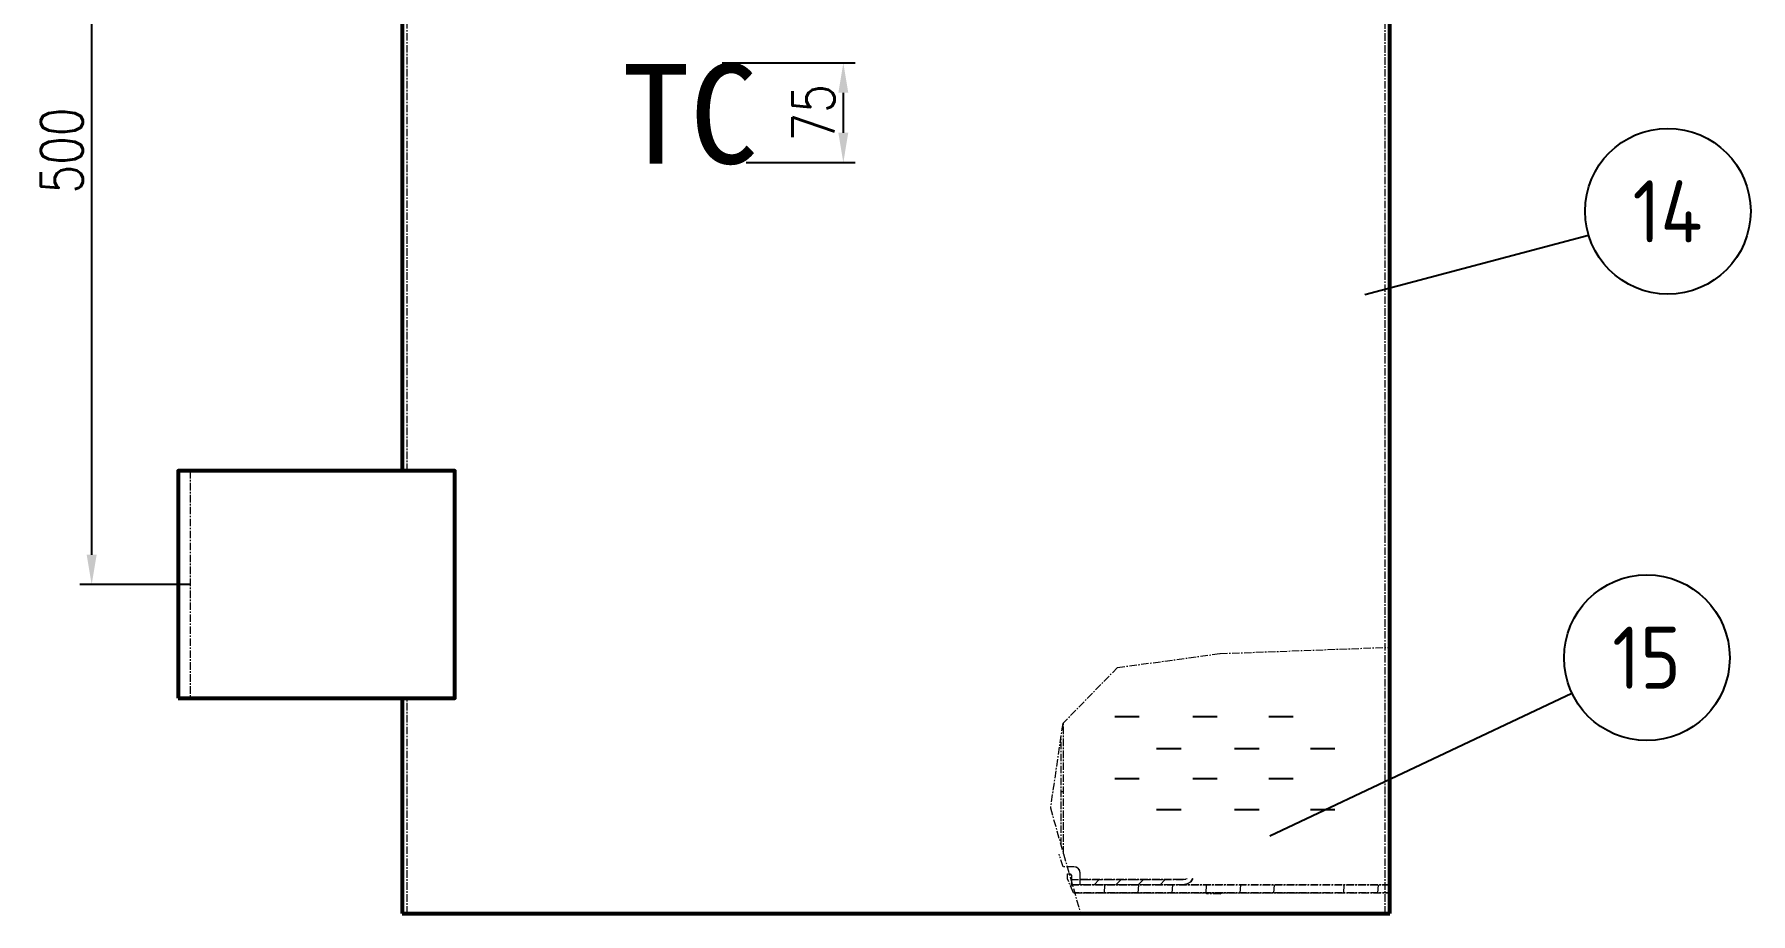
# Model space of a CAD drawing. Header units: millimetres. Extents: x 119255 to 123044, y -8474 to -5474.
# Drawn here: x 120797 to 121659, y -7305 to -6863 of the extents above; entities that cross this region are included whole.
import ezdxf
from ezdxf.enums import TextEntityAlignment as Align

# ---------------------------------------------------------------- set-up
doc = ezdxf.new("R2010")
doc.units = ezdxf.units.MM
doc.header["$LTSCALE"] = 3
doc.linetypes.add('CENTER', pattern=[2, 1.25, -0.25, 0.25, -0.25])
doc.linetypes.add('HIDDEN', pattern=[0.375, 0.25, -0.125])
for name, color, linetype in [('4', 2, 'HIDDEN'), ('A', 3, 'Continuous'), ('S', 254, 'Continuous')]:
    doc.layers.add(name, color=color, linetype=linetype)
for name, color, linetype, lineweight in [('图层1', 1, 'CENTER', 13), ('标注、文本', 3, 'Continuous', 25), ('粗实线', 4, 'Continuous', 53)]:
    doc.layers.add(name, color=color, linetype=linetype, lineweight=lineweight)
doc.styles.add('chinese', font='')
doc.styles.add('ST_WIN', font='isocp2.shx', dxfattribs={"bigfont": 'hzdxfst.shx'})
doc.styles.add('TH_GBDIM', font='romans.shx', dxfattribs={"width": 0.8, "bigfont": 'gbcbig.shx'})
doc.styles.get('chinese').set_extended_font_data('SimHei')
doc.dimstyles.new('TH_GBDIM1', dxfattribs={"dimscale": 3, "dimtxt": 3.5, "dimasz": 2.5, "dimexe": 2, "dimexo": 0, "dimgap": 1.5, "dimtad": 1, "dimdec": 1, "dimzin": 0, "dimdsep": 46, "dimtxsty": 'TH_GBDIM', "dimcen": 2.5, "dimclrd": 3, "dimclre": 256, "dimclrt": 2, "dimadec": 0, "dimazin": 0, "dimtfac": 0.714286, "dimtdec": 1, "dimtmove": 0, "dimatfit": 3, "dimfxl": 1, "dimtzin": 0, "dimlwd": -1, "dimlwe": -1, "dimarcsym": 0})

# ---------------------------------------------------------------- blocks, each defined once
blk = doc.blocks.new('*D5')
at = {"layer": 'Defpoints', "color": 0, "transparency": 16777216}
for p in [(120875.49, -6703.82), (120826.11, -7139.46), (120875.49, -7139.46)]:
    blk.add_point(p, dxfattribs=at)
at = {"layer": '标注、文本', "transparency": 16777216}
for p, q in [((120875.49, -6703.82), (120820.11, -6703.82)), ((120875.49, -7139.46), (120820.11, -7139.46))]:
    blk.add_line(p, q, dxfattribs=at)
at = {"layer": '标注、文本', "color": 3, "transparency": 16777216}
blk.add_line((120826.11, -6718.82), (120826.11, -7124.46), dxfattribs=at)
for points in [[(120823.61, -6718.82), (120828.61, -6718.82), (120826.11, -6703.82)], [(120823.61, -7124.46), (120828.61, -7124.46), (120826.11, -7139.46)]]:
    blk.add_solid(points, dxfattribs=at)
at = {"layer": '标注、文本', "color": 2, "transparency": 16777216, "insert": (120811.11, -6921.64), "char_height": 21, "attachment_point": 5, "rotation": 90, "style": 'TH_GBDIM'}
blk.add_mtext('500', dxfattribs=at)
blk = doc.blocks.new('*D8')
at = {"layer": 'Defpoints', "color": 0, "transparency": 16777216}
for p in [(121142.7, -6877.7), (121154.66, -6927.71), (121203.48, -6927.71)]:
    blk.add_point(p, dxfattribs=at)
at = {"layer": '标注、文本', "transparency": 16777216}
for p, q in [((121142.7, -6877.7), (121209.48, -6877.7)), ((121154.66, -6927.71), (121209.48, -6927.71))]:
    blk.add_line(p, q, dxfattribs=at)
at = {"layer": '标注、文本', "color": 3, "transparency": 16777216}
blk.add_line((121203.48, -6892.7), (121203.48, -6912.71), dxfattribs=at)
for points in [[(121200.98, -6892.7), (121205.98, -6892.7), (121203.48, -6877.7)], [(121200.98, -6912.71), (121205.98, -6912.71), (121203.48, -6927.71)]]:
    blk.add_solid(points, dxfattribs=at)
at = {"layer": '标注、文本', "color": 2, "transparency": 16777216, "insert": (121188.48, -6902.7), "char_height": 21, "attachment_point": 5, "rotation": 90, "style": 'TH_GBDIM'}
blk.add_mtext('75', dxfattribs=at)

msp = doc.modelspace()

# ---------------------------------------------------------------- linework, layer by layer
at = {"layer": 'A'}
msp.add_line((121577.67, -6964.27), (121465.35, -6994.12), dxfattribs=at)
for centre in [(121617.44, -6952.14), (121606.91, -7176.18)]:
    msp.add_circle(centre, 41.58, dxfattribs=at)
at = {"layer": '图层1'}
for p, q in [((120875.49, -7082.46), (120875.49, -7196.46)), ((121341.17, -7181.08), (121392.67, -7174.09)), ((121392.67, -7174.09), (121477.94, -7170.91)), ((121341.17, -7181.08), (121313.62, -7209.22)), ((121313.62, -7209.22), (121307.43, -7251.54)), ((121314.02, -7274.5), (121314.02, -7208.83)), ((121312.82, -7270.11), (121312.82, -7215.61)), ((121312.82, -7243.36), (121314.02, -7243.36)), ((121307.43, -7251.54), (121322.59, -7304.59)), ((121313.82, -7281.09), (121311.82, -7274.7)), ((121319.21, -7281.09), (121313.82, -7281.09)), ((121319.21, -7281.09), (121315.81, -7281.09)), ((121320.8, -7281.49), (121319.21, -7281.09)), ((121320.4, -7281.29), (121319.21, -7281.09)), ((121316.02, -7287.08), (121316.02, -7284.68)), ((121316.02, -7284.68), (121317.21, -7284.68)), ((121319.01, -7294.06), (121316.02, -7287.08)), ((121317.21, -7284.68), (121317.01, -7284.68)), ((121317.81, -7284.88), (121317.21, -7284.68)), ((121317.21, -7284.68), (121318.01, -7285.28)), ((121318.01, -7285.28), (121317.81, -7284.88)), ((121317.81, -7287.48), (121368.31, -7287.48)), ((121317.81, -7291.07), (121318.01, -7289.07)), ((121318.01, -7285.28), (121318.01, -7288.27)), ((121318.01, -7285.28), (121318.01, -7290.07)), ((121321.6, -7282.09), (121320.4, -7281.29)), ((121322, -7282.68), (121320.8, -7281.49)), ((121322.2, -7283.08), (121321.6, -7282.09)), ((121322.4, -7284.28), (121322, -7282.68)), ((121322.4, -7284.28), (121322.2, -7283.08)), ((121322.4, -7290.07), (121322.4, -7284.28)), ((121322.4, -7287.48), (121322.4, -7284.28)), ((121368.31, -7287.48), (121322.4, -7287.48)), ((121322.4, -7290.07), (121322.4, -7287.48)), ((121322.4, -7287.48), (121374.1, -7287.48)), ((121329.39, -7290.07), (121331.98, -7287.48)), ((121340.37, -7290.07), (121342.96, -7287.48)), ((121351.55, -7290.07), (121354.14, -7287.48)), ((121362.53, -7290.07), (121365.12, -7287.48)), ((121374.1, -7287.48), (121368.31, -7287.48)), ((121372.91, -7287.48), (121368.91, -7287.48)), ((121374.3, -7287.27), (121372.91, -7287.48)), ((121372.91, -7287.48), (121374.3, -7287.28)), ((121374.1, -7287.48), (121376.1, -7286.88)), ((121374.1, -7287.48), (121375.5, -7287.28)), ((121374.1, -7290.07), (121376.1, -7289.67)), ((121376.1, -7289.67), (121374.1, -7290.07)), ((121376.1, -7289.67), (121377.9, -7288.67)), ((121377.9, -7288.67), (121376.1, -7289.67)), ((121377.9, -7288.67), (121378.89, -7286.88)), ((121378.89, -7286.88), (121377.9, -7288.67)), ((121318.01, -7290.07), (121477.94, -7290.07)), ((121477.94, -7290.07), (121318.41, -7290.07)), ((121477.94, -7294.06), (121319.01, -7294.06)), ((121319.21, -7294.06), (121444.4, -7294.06)), ((121319.61, -7294.06), (121477.94, -7294.06)), ((121374.1, -7290.07), (121322.4, -7290.07)), ((121334.58, -7294.06), (121334.78, -7290.07)), ((121351.55, -7294.06), (121351.95, -7290.07)), ((121368.51, -7294.06), (121368.91, -7290.07)), ((121374.1, -7290.07), (121373.9, -7290.27)), ((121386.08, -7294.66), (121385.48, -7294.06)), ((121385.68, -7294.06), (121385.88, -7290.07)), ((121385.88, -7294.06), (121385.88, -7294.66)), ((121392.87, -7294.66), (121385.88, -7294.66)), ((121392.67, -7294.66), (121393.27, -7294.06)), ((121392.87, -7294.06), (121392.87, -7294.66)), ((121402.65, -7294.06), (121403.05, -7290.07)), ((121419.62, -7294.06), (121420.02, -7290.07)), ((121454.78, -7294.06), (121454.98, -7290.07)), ((121471.75, -7294.06), (121472.15, -7290.07)), ((121477.94, -7290.07), (121477.94, -7294.06))]:
    msp.add_line(p, q, dxfattribs=at)
for points in [[(121475.44, -7304.59), (121475.44, -6685.23)], [(120984.44, -7082.46), (120984.44, -6760.82)], [(120984.44, -7304.59), (120984.44, -7196.46)]]:
    msp.add_lwpolyline(points, dxfattribs=at)
msp.add_lwpolyline([(121008.49, -7196.46), (121008.49, -7196.46), (121008.49, -7082.46), (121008.49, -7082.46)], close=True, dxfattribs=at)
at = {"layer": '标注、文本'}
for p, q in [((121417.59, -7265.57), (121569.31, -7193.93)), ((121339.78, -7205.69), (121352.06, -7205.69)), ((121378.94, -7205.69), (121391.23, -7205.69)), ((121417.06, -7205.69), (121429.34, -7205.69)), ((121360.76, -7221.77), (121373.04, -7221.77)), ((121399.92, -7221.77), (121412.21, -7221.77)), ((121438.04, -7221.77), (121450.32, -7221.77)), ((121339.78, -7236.79), (121352.06, -7236.79)), ((121378.94, -7236.79), (121391.23, -7236.79)), ((121417.06, -7236.79), (121429.34, -7236.79)), ((121360.76, -7252.37), (121373.04, -7252.37)), ((121399.92, -7252.37), (121412.21, -7252.37)), ((121438.04, -7252.37), (121450.32, -7252.37))]:
    msp.add_line(p, q, dxfattribs=at)
at = {"layer": '粗实线', "ltscale": 2}
for p, q in [((121477.94, -7304.59), (121477.94, -6683.64)), ((120981.94, -6760.82), (120981.94, -7082.46)), ((120981.94, -7196.46), (120981.94, -7304.59)), ((120981.94, -7304.59), (121477.94, -7304.59))]:
    msp.add_line(p, q, dxfattribs=at)
msp.add_lwpolyline([(120869.49, -7196.46), (121008.49, -7196.46), (121008.49, -7082.46), (120869.49, -7082.46)], close=True, dxfattribs=at)

# ---------------------------------------------------------------- texts
at = {"layer": '4', "style": 'chinese'}
msp.add_text('TC', height=50, dxfattribs=at).set_placement((121092.46, -6928.22))
at = {"layer": 'S', "color": 7, "style": 'ST_WIN'}
for s, p in [('14', (121617.27, -6952.14)), ('15', (121606.74, -7176.18))]:
    msp.add_text(s, height=31.185, dxfattribs=at).set_placement(p, align=Align.MIDDLE)

# ---------------------------------------------------------------- dimensions: what is measured, and where the dimension line sits
at = {"layer": '标注、文本'}
for base, p1, p2, text, picture, middle in [((120826.11, -7139.46), (120875.49, -6703.82), (120875.49, -7139.46), '500', '*D5', (120811.11, -6921.64)), ((121203.48, -6927.71), (121142.7, -6877.7), (121154.66, -6927.71), '75', '*D8', (121188.48, -6902.7))]:
    dim = msp.add_linear_dim(base=base, p1=p1, p2=p2, angle=90, text=text, dimstyle='TH_GBDIM1', override={"dimtxt": 7, "dimasz": 5}, dxfattribs=at)
    dim.commit()
    dim.dimension.update_dxf_attribs({"geometry": picture, "text_midpoint": middle})

doc.saveas('drawing.dxf')
